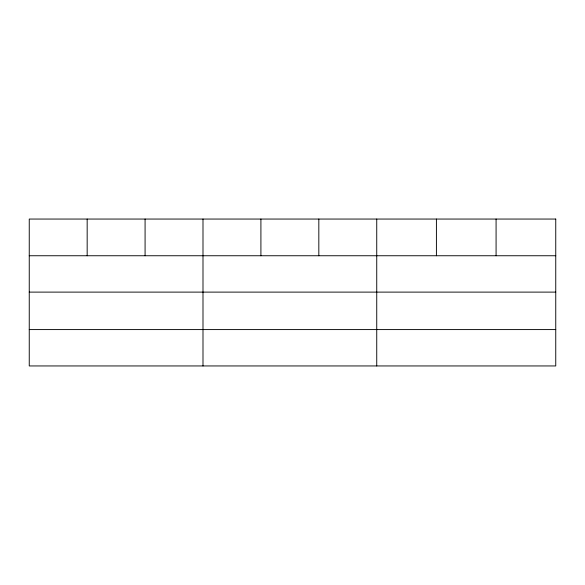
<?xml version="1.0" encoding="UTF-8"?>
<svg xmlns="http://www.w3.org/2000/svg" width="585" height="585" viewBox="0 0 585 585"><rect width="100%" height="100%" fill="white"/><g stroke="black" fill="none" stroke-linecap="round" stroke-linejoin="round"><path stroke-width="0.88" d="M29.25 255.747L555.75 255.747M29.25 292.112L555.75 292.112M29.25 329.582L555.75 329.582M496.08 219.053L496.08 255.747M436.41 219.053L436.41 255.747M376.74 219.053L376.74 365.947M318.825 219.053L318.825 255.747M260.91 219.053L260.91 255.747M202.995 219.053L202.995 365.947M145.08 219.053L145.08 255.747M87.165 219.053L87.165 255.747M555.75 219.053L29.25 219.053L29.25 365.947L555.75 365.947L555.75 219.053"/></g></svg>
